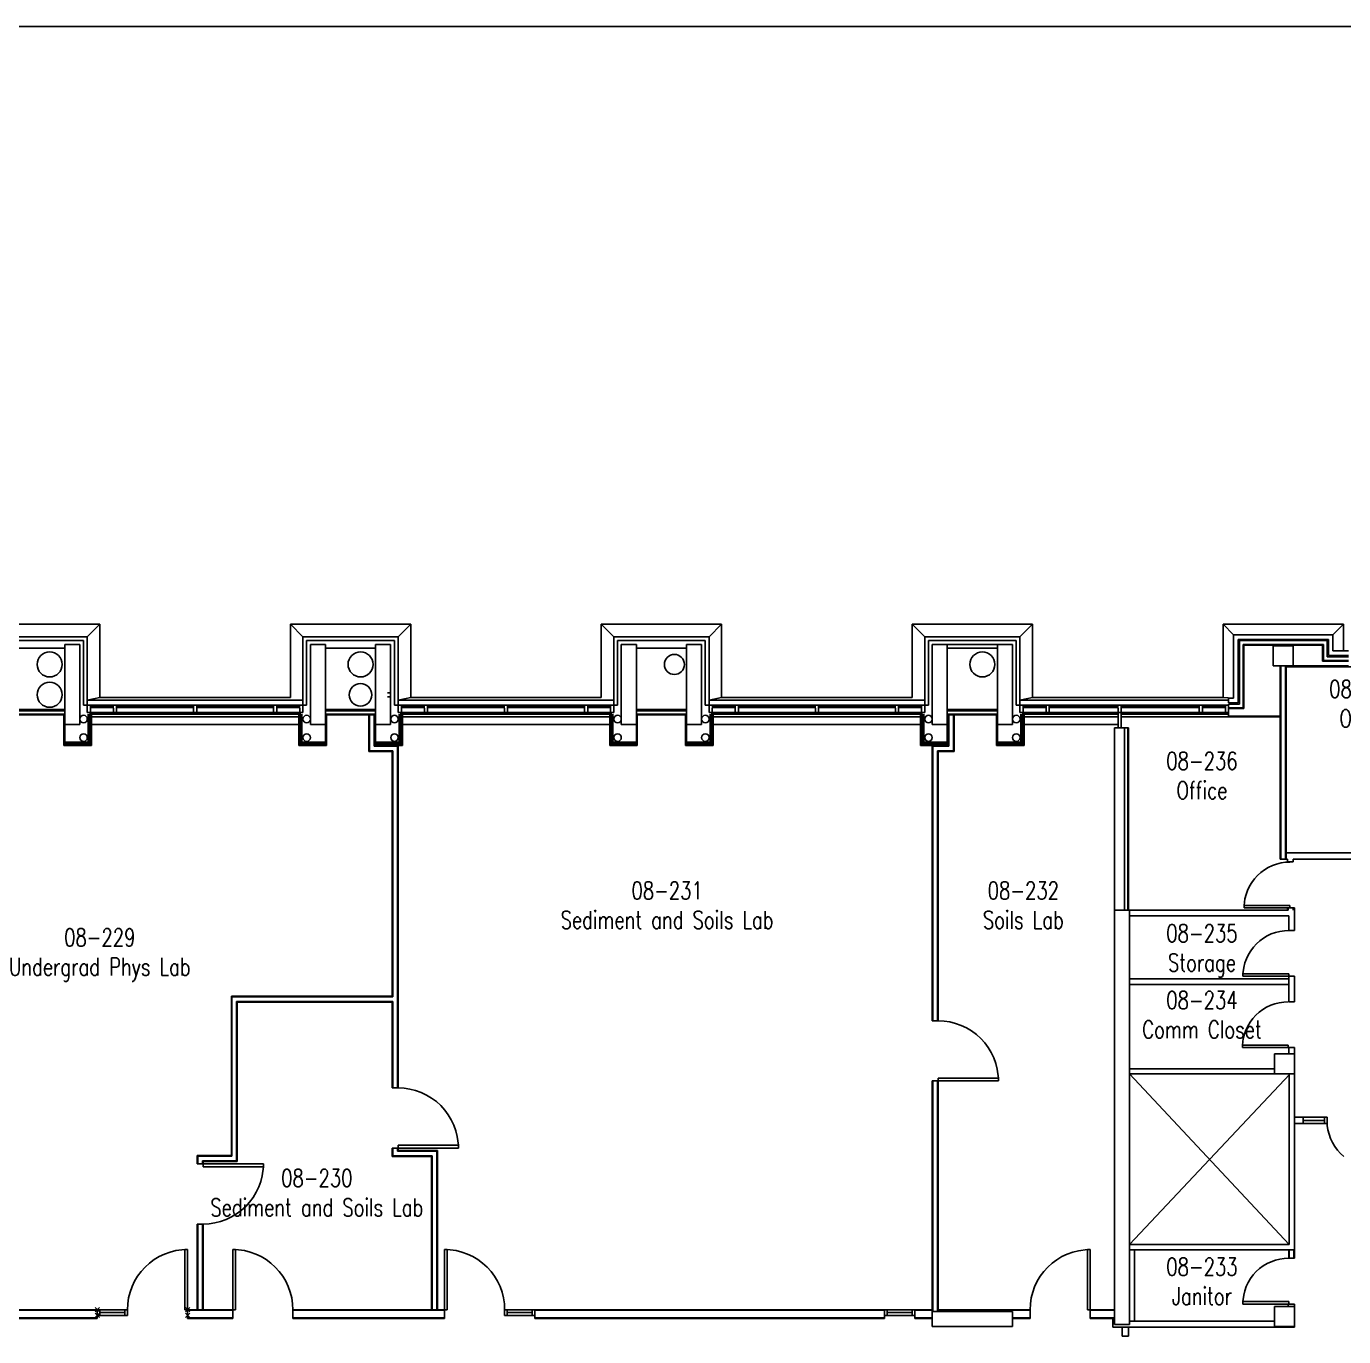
# Model space of a CAD drawing. Extents: x 11182 to 734459, y -1391328 to 152085.
# Drawn here: x 294183 to 320452, y -829712 to -803584 of the extents above; entities that cross this region are included whole.
import ezdxf
from ezdxf.enums import TextEntityAlignment as Align

# ---------------------------------------------------------------- set-up
doc = ezdxf.new("R2010")
doc.units = 0
doc.header["$LTSCALE"] = 500
doc.header["$MEASUREMENT"] = 0
doc.layers.get('0').update_dxf_attribs({"linetype": 'CONTINUOUS'})
doc.layers.add('0_Defpoints', color=106, linetype='CONTINUOUS', plot=False)
for name, color, linetype in [('0_room_data', 7, 'CONTINUOUS'), ('1_Wall_Exist', 251, 'CONTINUOUS'), ('3_Text', 7, 'CONTINUOUS')]:
    doc.layers.add(name, color=color, linetype=linetype)
doc.styles.add('1_200', font='simplex.shx', dxfattribs={"width": 0.75, "height": 460})

# ---------------------------------------------------------------- blocks, each defined once
blk = doc.blocks.new('AR0SYM2_0')
at = {"color": 0, "linetype": 'Continuous'}
for p, q in [((0.5, 0.5), (-0.5, -0.5)), ((-0.5, 0.5), (0.5, -0.5))]:
    blk.add_line(p, q, dxfattribs=at)
blk = doc.blocks.new('room_data')
at = {"layer": '3_Text', "style": '1_200', "width": 0.75}
for tag, p in [('ROOMNUM', (0, 0)), ('ROOMUSE', (0, -575))]:
    blk.add_attdef(tag, text='', height=345, dxfattribs=at).set_placement(p, align=Align.MIDDLE_CENTER)

msp = doc.modelspace()

# ---------------------------------------------------------------- linework, layer by layer
at = {"layer": '0_Defpoints'}
msp.add_lwpolyline([(245170, -803584), (245170, -869287), (346711, -869287), (346711, -803584)], close=True, dxfattribs=at)
at = {"layer": '1_Wall_Exist'}
for p, q in [((293248, -815508), (295648, -815508)), ((295648, -815508), (295398, -815758)), ((295648, -815508), (295648, -816970)), ((299448, -816970), (299448, -815508)), ((299448, -815508), (301848, -815508)), ((299448, -815508), (299698, -815758)), ((301848, -815508), (301598, -815758)), ((301848, -815508), (301848, -816970)), ((305648, -816970), (305648, -815508)), ((305648, -815508), (308048, -815508)), ((305648, -815508), (305898, -815758)), ((308048, -815508), (307798, -815758)), ((308048, -815508), (308048, -816970)), ((311848, -816970), (311848, -815508)), ((311848, -815508), (314248, -815508)), ((311848, -815508), (312098, -815758)), ((314248, -815508), (313998, -815758)), ((314248, -815508), (314248, -816970)), ((318048, -816970), (318048, -815508)), ((318048, -815508), (320448, -815508)), ((318048, -815508), (318258, -815718)), ((320448, -815508), (320238, -815718)), ((320448, -816034), (320448, -815508)), ((295398, -815758), (293498, -815758)), ((295323, -815833), (293573, -815833)), ((294948, -815908), (295248, -815908)), ((294948, -817905), (294948, -815908)), ((295248, -815908), (295248, -817508)), ((295323, -815833), (295323, -817117)), ((295398, -815758), (295398, -817269)), ((301598, -815758), (299698, -815758)), ((299698, -817269), (299698, -815758)), ((301523, -815833), (299773, -815833)), ((299773, -815833), (299773, -817117)), ((299848, -817508), (299848, -815908)), ((299848, -815908), (300148, -815908)), ((300148, -817905), (300148, -815908)), ((301148, -815908), (301448, -815908)), ((301148, -817905), (301148, -815908)), ((301448, -815908), (301448, -817508)), ((301523, -815833), (301523, -817117)), ((301598, -815758), (301598, -817269)), ((307798, -815758), (305898, -815758)), ((305898, -817269), (305898, -815758)), ((307723, -815833), (305973, -815833)), ((305973, -815833), (305973, -817117)), ((306048, -817508), (306048, -815908)), ((306048, -815908), (306348, -815908)), ((306348, -817905), (306348, -815908)), ((307348, -815908), (307648, -815908)), ((307348, -817905), (307348, -815908)), ((307648, -815908), (307648, -817508)), ((307723, -815833), (307723, -817117)), ((307798, -815758), (307798, -817269)), ((313998, -815758), (312098, -815758)), ((312098, -817269), (312098, -815758)), ((313923, -815833), (312173, -815833)), ((312173, -815833), (312173, -817117)), ((312248, -815908), (313848, -815908)), ((312248, -817508), (312248, -815908)), ((312548, -817905), (312548, -815908)), ((313548, -817905), (313548, -815908)), ((313848, -815908), (313848, -817508)), ((313923, -815833), (313923, -817117)), ((313998, -815758), (313998, -817269)), ((318258, -816982), (318258, -815718)), ((320238, -815718), (318258, -815718)), ((320148, -815808), (318348, -815808)), ((318348, -817072), (318348, -815808)), ((320123, -815833), (318373, -815833)), ((318373, -815833), (318373, -817097)), ((318448, -817172), (318448, -815908)), ((318448, -815908), (320048, -815908)), ((318464, -817188), (318464, -815924)), ((318464, -815924), (320032, -815924)), ((320032, -816246), (320032, -815924)), ((320048, -816230), (320048, -815908)), ((320123, -815833), (320123, -816155)), ((320148, -816130), (320148, -815808)), ((320238, -816040), (320238, -815718)), ((293948, -815983), (294948, -815983)), ((300148, -815983), (301148, -815983)), ((306348, -815983), (307348, -815983)), ((312548, -815983), (313548, -815983)), ((319448, -815936), (319048, -815936)), ((319048, -815936), (319048, -816336)), ((319448, -816336), (319448, -815936)), ((320123, -816155), (320548, -816155)), ((320148, -816130), (320548, -816130)), ((320238, -816040), (320548, -816040)), ((319048, -816336), (320198, -816336)), ((319189, -820194), (319189, -816336)), ((319202, -820194), (319202, -816336)), ((319294, -820194), (319294, -816336)), ((319307, -820194), (319307, -816336)), ((319307, -816338), (320548, -816338)), ((319307, -816354), (324148, -816354)), ((320032, -816246), (320548, -816246)), ((320048, -816230), (320548, -816230)), ((295648, -816970), (295398, -817020)), ((295648, -816970), (299448, -816970)), ((301388, -816877), (301438, -816877)), ((301388, -816952), (301438, -816952)), ((301848, -816970), (301598, -817020)), ((301848, -816970), (305648, -816970)), ((308048, -816970), (307798, -817020)), ((308048, -816970), (311848, -816970)), ((314248, -816970), (313998, -817020)), ((314248, -816970), (318048, -816970)), ((318048, -816970), (318258, -816982)), ((294948, -817208), (293948, -817208)), ((294948, -817233), (293948, -817233)), ((295323, -817117), (297514, -817117)), ((295398, -817020), (299698, -817020)), ((295462, -817143), (295917, -817143)), ((295462, -817168), (295917, -817168)), ((295462, -817181), (295462, -817269)), ((295462, -817181), (295464, -817181)), ((295464, -817181), (295464, -817117)), ((295467, -817143), (295464, -817130)), ((295464, -817181), (295467, -817168)), ((295915, -817143), (295917, -817130)), ((295917, -817181), (295915, -817168)), ((295917, -817181), (295917, -817117)), ((295920, -817181), (295917, -817181)), ((295920, -817181), (295920, -817269)), ((295983, -817117), (295983, -817269)), ((295983, -817143), (297514, -817143)), ((295983, -817168), (297514, -817168)), ((297512, -817143), (297514, -817130)), ((297514, -817181), (297512, -817168)), ((297580, -817117), (297514, -817117)), ((297514, -817181), (297514, -817117)), ((297517, -817181), (297514, -817181)), ((297517, -817181), (297517, -817269)), ((297580, -817117), (297580, -817269)), ((299773, -817117), (297583, -817117)), ((299111, -817143), (297583, -817143)), ((299111, -817168), (297583, -817168)), ((299109, -817143), (299111, -817130)), ((299111, -817181), (299109, -817168)), ((299111, -817181), (299111, -817117)), ((299114, -817181), (299111, -817181)), ((299114, -817181), (299114, -817269)), ((299177, -817117), (299177, -817269)), ((299633, -817143), (299177, -817143)), ((299633, -817168), (299177, -817168)), ((299630, -817143), (299633, -817130)), ((299633, -817181), (299630, -817168)), ((299633, -817181), (299633, -817117)), ((299635, -817181), (299633, -817181)), ((299635, -817181), (299635, -817269)), ((301148, -817208), (300148, -817208)), ((301148, -817233), (300148, -817233)), ((301523, -817117), (303714, -817117)), ((301598, -817020), (305898, -817020)), ((301662, -817143), (302117, -817143)), ((301662, -817168), (302117, -817168)), ((301662, -817181), (301662, -817269)), ((301662, -817181), (301664, -817181)), ((301664, -817181), (301664, -817117)), ((301667, -817143), (301664, -817130)), ((301664, -817181), (301667, -817168)), ((302115, -817143), (302117, -817130)), ((302117, -817181), (302115, -817168)), ((302117, -817181), (302117, -817117)), ((302120, -817181), (302117, -817181)), ((302120, -817181), (302120, -817269)), ((302183, -817117), (302183, -817269)), ((302183, -817143), (303714, -817143)), ((302183, -817168), (303714, -817168)), ((303712, -817143), (303714, -817130)), ((303714, -817181), (303712, -817168)), ((303780, -817117), (303714, -817117)), ((303714, -817181), (303714, -817117)), ((303717, -817181), (303714, -817181)), ((303717, -817181), (303717, -817269)), ((303780, -817117), (303780, -817269)), ((305973, -817117), (303783, -817117)), ((305311, -817143), (303783, -817143)), ((305311, -817168), (303783, -817168)), ((305309, -817143), (305311, -817130)), ((305311, -817181), (305309, -817168)), ((305311, -817181), (305311, -817117)), ((305314, -817181), (305311, -817181)), ((305314, -817181), (305314, -817269)), ((305377, -817117), (305377, -817269)), ((305833, -817143), (305377, -817143)), ((305833, -817168), (305377, -817168)), ((305830, -817143), (305833, -817130)), ((305833, -817181), (305830, -817168)), ((305833, -817181), (305833, -817117)), ((305835, -817181), (305833, -817181)), ((305835, -817181), (305835, -817269)), ((307348, -817208), (306348, -817208)), ((307348, -817233), (306348, -817233)), ((307723, -817117), (309914, -817117)), ((307798, -817020), (312098, -817020)), ((307862, -817143), (308317, -817143)), ((307862, -817168), (308317, -817168)), ((307862, -817181), (307862, -817269)), ((307862, -817181), (307864, -817181)), ((307864, -817181), (307864, -817117)), ((307867, -817143), (307864, -817130)), ((307864, -817181), (307867, -817168)), ((308315, -817143), (308317, -817130)), ((308317, -817181), (308315, -817168)), ((308317, -817181), (308317, -817117)), ((308320, -817181), (308317, -817181)), ((308320, -817181), (308320, -817269)), ((308383, -817117), (308383, -817269)), ((308383, -817143), (309914, -817143)), ((308383, -817168), (309914, -817168)), ((309912, -817143), (309914, -817130)), ((309914, -817181), (309912, -817168)), ((309980, -817117), (309914, -817117)), ((309914, -817181), (309914, -817117)), ((309917, -817181), (309914, -817181)), ((309917, -817181), (309917, -817269)), ((309980, -817117), (309980, -817269)), ((312173, -817117), (309983, -817117)), ((311511, -817143), (309983, -817143)), ((311511, -817168), (309983, -817168)), ((311509, -817143), (311511, -817130)), ((311511, -817181), (311509, -817168)), ((311511, -817181), (311511, -817117)), ((311514, -817181), (311511, -817181)), ((311514, -817181), (311514, -817269)), ((311577, -817117), (311577, -817269)), ((312033, -817143), (311577, -817143)), ((312033, -817168), (311577, -817168)), ((312030, -817143), (312033, -817130)), ((312033, -817181), (312030, -817168)), ((312033, -817181), (312033, -817117)), ((312035, -817181), (312033, -817181)), ((312035, -817181), (312035, -817269)), ((313548, -817208), (312548, -817208)), ((313548, -817233), (312548, -817233)), ((313923, -817117), (318158, -817117)), ((313998, -817020), (318158, -817020)), ((314062, -817143), (314517, -817143)), ((314062, -817168), (314517, -817168)), ((314062, -817181), (314062, -817269)), ((314062, -817181), (314064, -817181)), ((314064, -817181), (314064, -817117)), ((314067, -817143), (314064, -817130)), ((314064, -817181), (314067, -817168)), ((314515, -817143), (314517, -817130)), ((314517, -817181), (314515, -817168)), ((314517, -817181), (314517, -817117)), ((314520, -817181), (314517, -817181)), ((314520, -817181), (314520, -817269)), ((314583, -817117), (314583, -817269)), ((314583, -817143), (315951, -817143)), ((314583, -817168), (315951, -817168)), ((315949, -817143), (315951, -817130)), ((315951, -817181), (315949, -817168)), ((315951, -817181), (315951, -817117)), ((315954, -817181), (315951, -817181)), ((315954, -817181), (315954, -817269)), ((316017, -817117), (316017, -817269)), ((317571, -817143), (316017, -817143)), ((317571, -817168), (316017, -817168)), ((317569, -817143), (317571, -817130)), ((317571, -817181), (317569, -817168)), ((317571, -817181), (317571, -817117)), ((317574, -817181), (317571, -817181)), ((317574, -817181), (317574, -817269)), ((317637, -817117), (317637, -817269)), ((318093, -817143), (317637, -817143)), ((318093, -817168), (317637, -817168)), ((318090, -817143), (318093, -817130)), ((318093, -817181), (318090, -817168)), ((318093, -817181), (318093, -817117)), ((318095, -817181), (318093, -817181)), ((318095, -817181), (318095, -817269)), ((318158, -816982), (318158, -817072)), ((318258, -816982), (318158, -816982)), ((318348, -817072), (318158, -817072)), ((318373, -817097), (318158, -817097)), ((318158, -817356), (318158, -817097)), ((318448, -817172), (318158, -817172)), ((318464, -817188), (318158, -817188)), ((294948, -817297), (293948, -817297)), ((294948, -817313), (293948, -817313)), ((294929, -817924), (294929, -817313)), ((297517, -817269), (295398, -817269)), ((295418, -817297), (295418, -817883)), ((295440, -817297), (295440, -817883)), ((295440, -817297), (295462, -817297)), ((295440, -817306), (295440, -817297)), ((295447, -817306), (295440, -817306)), ((295440, -817328), (295440, -817338)), ((295447, -817328), (295440, -817328)), ((295440, -817338), (295462, -817338)), ((295442, -817303), (295442, -817299)), ((295442, -817299), (295459, -817299)), ((295447, -817303), (295442, -817303)), ((295447, -817331), (295442, -817331)), ((295442, -817331), (295442, -817335)), ((295442, -817335), (295459, -817335)), ((295447, -817303), (295447, -817306)), ((295447, -817328), (295447, -817331)), ((295459, -817299), (295459, -817335)), ((299635, -817297), (295462, -817297)), ((295462, -817297), (295462, -817905)), ((295462, -817297), (295462, -817338)), ((295462, -817354), (299635, -817354)), ((295481, -817297), (295481, -817924)), ((299698, -817269), (297517, -817269)), ((299616, -817297), (299616, -817924)), ((299635, -817297), (299635, -817905)), ((299635, -817297), (299635, -817338)), ((299657, -817297), (299635, -817297)), ((299657, -817338), (299635, -817338)), ((299655, -817299), (299638, -817299)), ((299638, -817299), (299638, -817335)), ((299655, -817335), (299638, -817335)), ((299650, -817303), (299655, -817303)), ((299650, -817303), (299650, -817306)), ((299650, -817306), (299657, -817306)), ((299650, -817328), (299657, -817328)), ((299650, -817328), (299650, -817331)), ((299650, -817331), (299655, -817331)), ((299655, -817303), (299655, -817299)), ((299655, -817331), (299655, -817335)), ((299657, -817297), (299657, -817883)), ((299657, -817306), (299657, -817297)), ((299657, -817328), (299657, -817338)), ((299679, -817297), (299679, -817883)), ((301148, -817297), (300148, -817297)), ((301148, -817313), (300148, -817313)), ((300167, -817924), (300167, -817313)), ((301011, -818042), (301011, -817313)), ((301024, -818029), (301024, -817313)), ((301116, -817937), (301116, -817313)), ((301129, -817924), (301129, -817313)), ((303717, -817269), (301598, -817269)), ((301618, -817297), (301618, -817883)), ((301640, -817297), (301640, -817883)), ((301640, -817306), (301640, -817297)), ((301640, -817297), (301662, -817297)), ((301647, -817306), (301640, -817306)), ((301640, -817328), (301640, -817338)), ((301647, -817328), (301640, -817328)), ((301640, -817338), (301662, -817338)), ((301642, -817303), (301642, -817299)), ((301642, -817299), (301659, -817299)), ((301647, -817303), (301642, -817303)), ((301642, -817331), (301642, -817335)), ((301647, -817331), (301642, -817331)), ((301642, -817335), (301659, -817335)), ((301647, -817303), (301647, -817306)), ((301647, -817328), (301647, -817331)), ((301659, -817299), (301659, -817335)), ((305835, -817297), (301662, -817297)), ((301662, -817297), (301662, -817905)), ((301662, -817297), (301662, -817338)), ((301662, -817354), (305835, -817354)), ((301681, -817297), (301681, -817924)), ((305898, -817269), (303717, -817269)), ((305816, -817297), (305816, -817924)), ((305835, -817297), (305835, -817905)), ((305835, -817297), (305835, -817338)), ((305857, -817297), (305835, -817297)), ((305857, -817338), (305835, -817338)), ((305838, -817299), (305838, -817335)), ((305855, -817299), (305838, -817299)), ((305855, -817335), (305838, -817335)), ((305850, -817303), (305855, -817303)), ((305850, -817303), (305850, -817306)), ((305850, -817306), (305857, -817306)), ((305850, -817328), (305850, -817331)), ((305850, -817328), (305857, -817328)), ((305850, -817331), (305855, -817331)), ((305855, -817303), (305855, -817299)), ((305855, -817331), (305855, -817335)), ((305857, -817297), (305857, -817883)), ((305857, -817306), (305857, -817297)), ((305857, -817328), (305857, -817338)), ((305879, -817297), (305879, -817883)), ((307348, -817297), (306348, -817297)), ((307348, -817313), (306348, -817313)), ((306367, -817924), (306367, -817313)), ((307329, -817924), (307329, -817313)), ((309917, -817269), (307798, -817269)), ((307818, -817297), (307818, -817883)), ((307840, -817297), (307840, -817883)), ((307840, -817297), (307862, -817297)), ((307840, -817306), (307840, -817297)), ((307847, -817306), (307840, -817306)), ((307847, -817328), (307840, -817328)), ((307840, -817328), (307840, -817338)), ((307840, -817338), (307862, -817338)), ((307842, -817299), (307859, -817299)), ((307842, -817303), (307842, -817299)), ((307847, -817303), (307842, -817303)), ((307847, -817331), (307842, -817331)), ((307842, -817331), (307842, -817335)), ((307842, -817335), (307859, -817335)), ((307847, -817303), (307847, -817306)), ((307847, -817328), (307847, -817331)), ((307859, -817299), (307859, -817335)), ((307862, -817297), (307862, -817905)), ((312035, -817297), (307862, -817297)), ((307862, -817297), (307862, -817338)), ((307862, -817354), (312035, -817354)), ((307881, -817297), (307881, -817924)), ((312098, -817269), (309917, -817269)), ((312016, -817297), (312016, -817924)), ((312035, -817297), (312035, -817905)), ((312057, -817297), (312035, -817297)), ((312035, -817297), (312035, -817338)), ((312057, -817338), (312035, -817338)), ((312038, -817299), (312038, -817335)), ((312055, -817299), (312038, -817299)), ((312055, -817335), (312038, -817335)), ((312050, -817303), (312055, -817303)), ((312050, -817303), (312050, -817306)), ((312050, -817306), (312057, -817306)), ((312050, -817328), (312050, -817331)), ((312050, -817328), (312057, -817328)), ((312050, -817331), (312055, -817331)), ((312055, -817303), (312055, -817299)), ((312055, -817331), (312055, -817335)), ((312057, -817297), (312057, -817883)), ((312057, -817306), (312057, -817297)), ((312057, -817328), (312057, -817338)), ((312079, -817297), (312079, -817883)), ((313548, -817297), (312548, -817297)), ((313548, -817313), (312548, -817313)), ((312567, -817924), (312567, -817313)), ((312580, -817937), (312580, -817313)), ((312672, -818029), (312672, -817313)), ((312685, -818042), (312685, -817313)), ((313529, -817924), (313529, -817313)), ((318158, -817269), (313998, -817269)), ((314018, -817297), (314018, -817883)), ((314040, -817297), (315954, -817297)), ((314040, -817297), (314040, -817883)), ((314040, -817297), (314062, -817297)), ((314040, -817306), (314040, -817297)), ((314047, -817306), (314040, -817306)), ((314047, -817306), (314040, -817306)), ((314047, -817328), (314040, -817328)), ((314040, -817328), (314040, -817338)), ((314047, -817328), (314040, -817328)), ((314040, -817338), (314062, -817338)), ((314040, -817338), (314062, -817338)), ((314042, -817299), (314059, -817299)), ((314042, -817303), (314042, -817299)), ((314042, -817303), (314042, -817299)), ((314042, -817299), (314059, -817299)), ((314047, -817303), (314042, -817303)), ((314047, -817303), (314042, -817303)), ((314042, -817331), (314042, -817335)), ((314047, -817331), (314042, -817331)), ((314042, -817331), (314042, -817335)), ((314047, -817331), (314042, -817331)), ((314042, -817335), (314059, -817335)), ((314042, -817335), (314059, -817335)), ((314047, -817303), (314047, -817306)), ((314047, -817303), (314047, -817306)), ((314047, -817328), (314047, -817331)), ((314047, -817328), (314047, -817331)), ((314059, -817299), (314059, -817335)), ((314059, -817299), (314059, -817335)), ((314062, -817297), (314062, -817905)), ((314062, -817297), (314062, -817338)), ((314062, -817354), (315954, -817354)), ((314081, -817297), (314081, -817924)), ((315954, -817569), (315954, -817269)), ((316017, -817569), (316017, -817269)), ((318158, -817297), (316017, -817297)), ((316017, -817354), (318158, -817354)), ((319189, -817340), (318158, -817340)), ((319189, -817356), (318158, -817356)), ((295248, -817508), (294948, -817508)), ((295481, -817508), (299616, -817508)), ((300148, -817508), (299848, -817508)), ((301448, -817508), (301148, -817508)), ((301681, -817508), (305816, -817508)), ((306348, -817508), (306048, -817508)), ((307648, -817508), (307348, -817508)), ((307881, -817508), (312016, -817508)), ((312548, -817508), (312248, -817508)), ((313848, -817508), (313548, -817508)), ((314081, -817508), (315954, -817508)), ((315884, -829473), (315884, -817569)), ((315884, -817569), (316161, -817569)), ((316084, -817569), (316084, -821210)), ((316148, -817569), (316148, -821210)), ((316161, -817569), (316161, -821210)), ((294929, -817924), (295481, -817924)), ((294948, -817861), (295440, -817861)), ((294948, -817883), (294948, -817905)), ((294958, -817883), (294948, -817883)), ((294948, -817905), (295462, -817905)), ((294990, -817905), (294948, -817905)), ((294951, -817886), (294951, -817903)), ((294955, -817886), (294951, -817886)), ((294987, -817903), (294951, -817903)), ((294955, -817890), (294955, -817886)), ((294958, -817890), (294955, -817890)), ((294958, -817883), (295440, -817883)), ((294958, -817890), (294958, -817883)), ((294980, -817883), (294990, -817883)), ((294980, -817890), (294980, -817883)), ((294983, -817890), (294980, -817890)), ((294983, -817890), (294983, -817886)), ((294983, -817886), (294987, -817886)), ((294987, -817886), (294987, -817903)), ((294990, -817883), (294990, -817905)), ((295430, -817883), (295420, -817883)), ((295420, -817883), (295420, -817905)), ((295462, -817905), (295420, -817905)), ((295423, -817886), (295423, -817903)), ((295427, -817886), (295423, -817886)), ((295459, -817903), (295423, -817903)), ((295427, -817890), (295427, -817886)), ((295430, -817890), (295427, -817890)), ((295430, -817890), (295430, -817883)), ((295440, -817851), (295440, -817842)), ((295440, -817842), (295462, -817842)), ((295447, -817851), (295440, -817851)), ((295440, -817873), (295440, -817883)), ((295447, -817873), (295440, -817873)), ((295440, -817883), (295462, -817883)), ((295442, -817844), (295459, -817844)), ((295442, -817849), (295442, -817844)), ((295447, -817849), (295442, -817849)), ((295447, -817876), (295442, -817876)), ((295442, -817876), (295442, -817880)), ((295442, -817880), (295459, -817880)), ((295447, -817849), (295447, -817851)), ((295447, -817873), (295447, -817876)), ((295452, -817890), (295452, -817883)), ((295455, -817890), (295452, -817890)), ((295455, -817890), (295455, -817886)), ((295455, -817886), (295459, -817886)), ((295459, -817844), (295459, -817880)), ((295459, -817886), (295459, -817903)), ((295462, -817842), (295462, -817905)), ((300167, -817924), (299616, -817924)), ((299657, -817842), (299635, -817842)), ((299635, -817842), (299635, -817905)), ((299635, -817861), (300148, -817861)), ((299657, -817883), (299635, -817883)), ((300148, -817905), (299635, -817905)), ((299676, -817905), (299635, -817905)), ((299655, -817844), (299638, -817844)), ((299638, -817844), (299638, -817880)), ((299655, -817880), (299638, -817880)), ((299642, -817886), (299638, -817886)), ((299638, -817886), (299638, -817903)), ((299674, -817903), (299638, -817903)), ((299642, -817890), (299642, -817886)), ((299645, -817890), (299642, -817890)), ((299645, -817883), (300139, -817883)), ((299645, -817890), (299645, -817883)), ((299650, -817849), (299655, -817849)), ((299650, -817849), (299650, -817851)), ((299650, -817851), (299657, -817851)), ((299650, -817873), (299657, -817873)), ((299650, -817873), (299650, -817876)), ((299650, -817876), (299655, -817876)), ((299655, -817849), (299655, -817844)), ((299655, -817876), (299655, -817880)), ((299657, -817851), (299657, -817842)), ((299657, -817873), (299657, -817883)), ((299667, -817883), (299676, -817883)), ((299667, -817890), (299667, -817883)), ((299670, -817890), (299667, -817890)), ((299670, -817890), (299670, -817886)), ((299670, -817886), (299674, -817886)), ((299674, -817886), (299674, -817903)), ((299676, -817883), (299676, -817905)), ((300107, -817883), (300107, -817905)), ((300117, -817883), (300107, -817883)), ((300148, -817905), (300107, -817905)), ((300110, -817886), (300110, -817903)), ((300114, -817886), (300110, -817886)), ((300146, -817903), (300110, -817903)), ((300114, -817890), (300114, -817886)), ((300117, -817890), (300114, -817890)), ((300117, -817890), (300117, -817883)), ((300139, -817883), (300148, -817883)), ((300139, -817890), (300139, -817883)), ((300142, -817890), (300139, -817890)), ((300142, -817890), (300142, -817886)), ((300142, -817886), (300146, -817886)), ((300146, -817886), (300146, -817903)), ((300148, -817883), (300148, -817905)), ((301116, -817937), (301585, -817937)), ((301129, -817924), (301681, -817924)), ((301148, -817861), (301640, -817861)), ((301148, -817883), (301148, -817905)), ((301158, -817883), (301148, -817883)), ((301148, -817905), (301662, -817905)), ((301190, -817905), (301148, -817905)), ((301151, -817886), (301151, -817903)), ((301155, -817886), (301151, -817886)), ((301187, -817903), (301151, -817903)), ((301155, -817890), (301155, -817886)), ((301158, -817890), (301155, -817890)), ((301158, -817883), (301640, -817883)), ((301158, -817890), (301158, -817883)), ((301180, -817883), (301190, -817883)), ((301180, -817890), (301180, -817883)), ((301183, -817890), (301180, -817890)), ((301183, -817890), (301183, -817886)), ((301183, -817886), (301187, -817886)), ((301187, -817886), (301187, -817903)), ((301190, -817883), (301190, -817905)), ((301585, -824753), (301585, -817937)), ((301598, -824753), (301598, -817924)), ((301620, -817883), (301620, -817905)), ((301630, -817883), (301620, -817883)), ((301662, -817905), (301620, -817905)), ((301623, -817886), (301623, -817903)), ((301627, -817886), (301623, -817886)), ((301659, -817903), (301623, -817903)), ((301627, -817890), (301627, -817886)), ((301630, -817890), (301627, -817890)), ((301630, -817890), (301630, -817883)), ((301640, -817851), (301640, -817842)), ((301640, -817842), (301662, -817842)), ((301647, -817851), (301640, -817851)), ((301640, -817873), (301640, -817883)), ((301647, -817873), (301640, -817873)), ((301640, -817883), (301662, -817883)), ((301642, -817844), (301659, -817844)), ((301642, -817849), (301642, -817844)), ((301647, -817849), (301642, -817849)), ((301647, -817876), (301642, -817876)), ((301642, -817876), (301642, -817880)), ((301642, -817880), (301659, -817880)), ((301647, -817849), (301647, -817851)), ((301647, -817873), (301647, -817876)), ((301652, -817890), (301652, -817883)), ((301655, -817890), (301652, -817890)), ((301655, -817890), (301655, -817886)), ((301655, -817886), (301659, -817886)), ((301659, -817844), (301659, -817880)), ((301659, -817886), (301659, -817903)), ((301662, -817842), (301662, -817905)), ((306367, -817924), (305816, -817924)), ((305857, -817842), (305835, -817842)), ((305835, -817842), (305835, -817905)), ((305835, -817861), (306348, -817861)), ((305857, -817883), (305835, -817883)), ((306348, -817905), (305835, -817905)), ((305876, -817905), (305835, -817905)), ((305838, -817844), (305838, -817880)), ((305855, -817844), (305838, -817844)), ((305855, -817880), (305838, -817880)), ((305838, -817886), (305838, -817903)), ((305842, -817886), (305838, -817886)), ((305874, -817903), (305838, -817903)), ((305842, -817890), (305842, -817886)), ((305845, -817890), (305842, -817890)), ((305845, -817883), (306339, -817883)), ((305845, -817890), (305845, -817883)), ((305850, -817849), (305855, -817849)), ((305850, -817849), (305850, -817851)), ((305850, -817851), (305857, -817851)), ((305850, -817873), (305857, -817873)), ((305850, -817873), (305850, -817876)), ((305850, -817876), (305855, -817876)), ((305855, -817849), (305855, -817844)), ((305855, -817876), (305855, -817880)), ((305857, -817851), (305857, -817842)), ((305857, -817873), (305857, -817883)), ((305867, -817890), (305867, -817883)), ((305867, -817883), (305876, -817883)), ((305870, -817890), (305867, -817890)), ((305870, -817890), (305870, -817886)), ((305870, -817886), (305874, -817886)), ((305874, -817886), (305874, -817903)), ((305876, -817883), (305876, -817905)), ((306307, -817883), (306307, -817905)), ((306317, -817883), (306307, -817883)), ((306348, -817905), (306307, -817905)), ((306310, -817886), (306310, -817903)), ((306314, -817886), (306310, -817886)), ((306346, -817903), (306310, -817903)), ((306314, -817890), (306314, -817886)), ((306317, -817890), (306314, -817890)), ((306317, -817890), (306317, -817883)), ((306339, -817883), (306348, -817883)), ((306339, -817890), (306339, -817883)), ((306342, -817890), (306339, -817890)), ((306342, -817890), (306342, -817886)), ((306342, -817886), (306346, -817886)), ((306346, -817886), (306346, -817903)), ((306348, -817883), (306348, -817905)), ((307329, -817924), (307881, -817924)), ((307348, -817861), (307840, -817861)), ((307348, -817883), (307348, -817905)), ((307358, -817883), (307348, -817883)), ((307348, -817905), (307862, -817905)), ((307390, -817905), (307348, -817905)), ((307351, -817886), (307351, -817903)), ((307355, -817886), (307351, -817886)), ((307387, -817903), (307351, -817903)), ((307355, -817890), (307355, -817886)), ((307358, -817890), (307355, -817890)), ((307358, -817883), (307840, -817883)), ((307358, -817890), (307358, -817883)), ((307380, -817890), (307380, -817883)), ((307380, -817883), (307390, -817883)), ((307383, -817890), (307380, -817890)), ((307383, -817890), (307383, -817886)), ((307383, -817886), (307387, -817886)), ((307387, -817886), (307387, -817903)), ((307390, -817883), (307390, -817905)), ((307820, -817883), (307820, -817905)), ((307830, -817883), (307820, -817883)), ((307862, -817905), (307820, -817905)), ((307827, -817886), (307823, -817886)), ((307823, -817886), (307823, -817903)), ((307859, -817903), (307823, -817903)), ((307827, -817890), (307827, -817886)), ((307830, -817890), (307827, -817890)), ((307830, -817890), (307830, -817883)), ((307840, -817842), (307862, -817842)), ((307840, -817851), (307840, -817842)), ((307847, -817851), (307840, -817851)), ((307840, -817873), (307840, -817883)), ((307847, -817873), (307840, -817873)), ((307840, -817883), (307862, -817883)), ((307842, -817844), (307859, -817844)), ((307842, -817849), (307842, -817844)), ((307847, -817849), (307842, -817849)), ((307847, -817876), (307842, -817876)), ((307842, -817876), (307842, -817880)), ((307842, -817880), (307859, -817880)), ((307847, -817849), (307847, -817851)), ((307847, -817873), (307847, -817876)), ((307852, -817890), (307852, -817883)), ((307855, -817890), (307852, -817890)), ((307855, -817890), (307855, -817886)), ((307855, -817886), (307859, -817886)), ((307859, -817844), (307859, -817880)), ((307859, -817886), (307859, -817903)), ((307862, -817842), (307862, -817905)), ((312567, -817924), (312016, -817924)), ((312035, -817842), (312035, -817905)), ((312057, -817842), (312035, -817842)), ((312035, -817861), (312548, -817861)), ((312057, -817883), (312035, -817883)), ((312548, -817905), (312035, -817905)), ((312076, -817905), (312035, -817905)), ((312038, -817844), (312038, -817880)), ((312055, -817844), (312038, -817844)), ((312055, -817880), (312038, -817880)), ((312038, -817886), (312038, -817903)), ((312042, -817886), (312038, -817886)), ((312074, -817903), (312038, -817903)), ((312042, -817890), (312042, -817886)), ((312045, -817890), (312042, -817890)), ((312045, -817883), (312548, -817883)), ((312045, -817890), (312045, -817883)), ((312050, -817849), (312055, -817849)), ((312050, -817849), (312050, -817851)), ((312050, -817851), (312057, -817851)), ((312050, -817873), (312057, -817873)), ((312050, -817873), (312050, -817876)), ((312050, -817876), (312055, -817876)), ((312055, -817849), (312055, -817844)), ((312055, -817876), (312055, -817880)), ((312057, -817851), (312057, -817842)), ((312057, -817873), (312057, -817883)), ((312067, -817883), (312076, -817883)), ((312067, -817890), (312067, -817883)), ((312070, -817890), (312067, -817890)), ((312070, -817890), (312070, -817886)), ((312070, -817886), (312074, -817886)), ((312074, -817886), (312074, -817903)), ((312076, -817883), (312076, -817905)), ((312248, -817924), (312248, -823413)), ((312261, -817937), (312261, -823413)), ((312580, -817937), (312261, -817937)), ((312507, -817883), (312507, -817905)), ((312507, -817883), (312507, -817905)), ((312517, -817883), (312507, -817883)), ((312548, -817905), (312507, -817905)), ((312510, -817886), (312510, -817903)), ((312514, -817886), (312510, -817886)), ((312510, -817886), (312510, -817903)), ((312514, -817886), (312510, -817886)), ((312546, -817903), (312510, -817903)), ((312546, -817903), (312510, -817903)), ((312514, -817890), (312514, -817886)), ((312514, -817890), (312514, -817886)), ((312517, -817890), (312514, -817890)), ((312517, -817890), (312514, -817890)), ((312517, -817890), (312517, -817883)), ((312517, -817890), (312517, -817883)), ((312539, -817890), (312539, -817883)), ((312539, -817883), (312548, -817883)), ((312539, -817890), (312539, -817883)), ((312542, -817890), (312539, -817890)), ((312542, -817890), (312539, -817890)), ((312542, -817890), (312542, -817886)), ((312542, -817886), (312546, -817886)), ((312542, -817890), (312542, -817886)), ((312542, -817886), (312546, -817886)), ((312546, -817886), (312546, -817903)), ((312546, -817886), (312546, -817903)), ((312548, -817883), (312548, -817905)), ((313529, -817924), (314081, -817924)), ((313548, -817861), (314040, -817861)), ((314062, -817883), (313548, -817883)), ((313548, -817883), (313548, -817905)), ((313558, -817883), (313548, -817883)), ((313548, -817905), (314062, -817905)), ((313590, -817905), (313548, -817905)), ((313551, -817886), (313551, -817903)), ((313555, -817886), (313551, -817886)), ((313551, -817886), (313551, -817903)), ((313555, -817886), (313551, -817886)), ((313587, -817903), (313551, -817903)), ((313587, -817903), (313551, -817903)), ((313555, -817890), (313555, -817886)), ((313555, -817890), (313555, -817886)), ((313558, -817890), (313555, -817890)), ((313558, -817890), (313555, -817890)), ((313558, -817890), (313558, -817883)), ((313558, -817890), (313558, -817883)), ((313580, -817890), (313580, -817883)), ((313580, -817883), (313590, -817883)), ((313580, -817890), (313580, -817883)), ((313583, -817890), (313580, -817890)), ((313583, -817890), (313580, -817890)), ((313583, -817890), (313583, -817886)), ((313583, -817886), (313587, -817886)), ((313583, -817886), (313587, -817886)), ((313583, -817890), (313583, -817886)), ((313587, -817886), (313587, -817903)), ((313587, -817886), (313587, -817903)), ((313590, -817883), (313590, -817905)), ((313590, -817883), (313590, -817905)), ((314020, -817883), (314020, -817905)), ((314020, -817883), (314020, -817905)), ((314030, -817883), (314020, -817883)), ((314062, -817905), (314020, -817905)), ((314023, -817886), (314023, -817903)), ((314027, -817886), (314023, -817886)), ((314023, -817886), (314023, -817903)), ((314027, -817886), (314023, -817886)), ((314059, -817903), (314023, -817903)), ((314059, -817903), (314023, -817903)), ((314027, -817890), (314027, -817886)), ((314027, -817890), (314027, -817886)), ((314030, -817890), (314027, -817890)), ((314030, -817890), (314027, -817890)), ((314030, -817890), (314030, -817883)), ((314030, -817890), (314030, -817883)), ((314040, -817842), (314062, -817842)), ((314040, -817842), (314062, -817842)), ((314040, -817851), (314040, -817842)), ((314047, -817851), (314040, -817851)), ((314047, -817851), (314040, -817851)), ((314047, -817873), (314040, -817873)), ((314047, -817873), (314040, -817873)), ((314040, -817873), (314040, -817883)), ((314040, -817883), (314062, -817883)), ((314042, -817849), (314042, -817844)), ((314042, -817844), (314059, -817844)), ((314042, -817849), (314042, -817844)), ((314042, -817844), (314059, -817844)), ((314047, -817849), (314042, -817849)), ((314047, -817849), (314042, -817849)), ((314047, -817876), (314042, -817876)), ((314042, -817876), (314042, -817880)), ((314042, -817876), (314042, -817880)), ((314047, -817876), (314042, -817876)), ((314042, -817880), (314059, -817880)), ((314042, -817880), (314059, -817880)), ((314047, -817849), (314047, -817851)), ((314047, -817849), (314047, -817851)), ((314047, -817873), (314047, -817876)), ((314047, -817873), (314047, -817876)), ((314052, -817890), (314052, -817883)), ((314052, -817890), (314052, -817883)), ((314055, -817890), (314052, -817890)), ((314055, -817890), (314052, -817890)), ((314055, -817890), (314055, -817886)), ((314055, -817886), (314059, -817886)), ((314055, -817890), (314055, -817886)), ((314055, -817886), (314059, -817886)), ((314059, -817844), (314059, -817880)), ((314059, -817844), (314059, -817880)), ((314059, -817886), (314059, -817903)), ((314059, -817886), (314059, -817903)), ((314062, -817842), (314062, -817905)), ((301011, -818042), (301480, -818042)), ((301024, -818029), (301493, -818029)), ((301480, -822923), (301480, -818042)), ((301493, -822936), (301493, -818029)), ((312353, -818029), (312353, -823413)), ((312672, -818029), (312353, -818029)), ((312685, -818042), (312366, -818042)), ((312366, -818042), (312366, -823413)), ((321322, -820067), (319307, -820067)), ((318873, -820403), (318950, -820357)), ((318950, -820357), (319032, -820319)), ((319032, -820319), (319116, -820289)), ((319116, -820289), (319203, -820267)), ((319334, -820194), (319189, -820194)), ((319203, -820267), (319292, -820254)), ((319292, -820254), (319381, -820249)), ((319334, -820194), (319334, -820245)), ((319334, -820245), (319448, -820245)), ((321322, -820194), (319448, -820194)), ((319448, -820245), (319448, -820194)), ((318621, -820655), (318674, -820584)), ((318674, -820584), (318735, -820517)), ((318735, -820517), (318801, -820457)), ((318801, -820457), (318873, -820403)), ((318485, -820985), (318507, -820898)), ((318507, -820898), (318537, -820813)), ((318537, -820813), (318575, -820732)), ((318575, -820732), (318621, -820655)), ((318467, -821112), (318485, -820985)), ((318467, -821163), (318467, -821112)), ((318467, -821112), (319381, -821112)), ((319381, -821163), (318467, -821163)), ((319334, -821159), (319334, -821210)), ((319474, -821159), (319334, -821159)), ((319347, -821159), (319347, -821210)), ((319381, -821112), (319381, -821163)), ((319448, -821210), (319448, -821159)), ((319474, -821612), (319474, -821159)), ((315884, -821210), (319347, -821210)), ((319360, -821324), (316183, -821324)), ((316184, -829473), (316184, -821210)), ((319360, -821612), (319360, -821324)), ((318929, -821720), (319010, -821682)), ((319010, -821682), (319094, -821652)), ((319094, -821652), (319181, -821630)), ((319181, -821630), (319270, -821617)), ((319270, -821617), (319360, -821612)), ((319360, -821612), (319474, -821612)), ((318600, -822019), (318653, -821947)), ((318653, -821947), (318713, -821880)), ((318713, -821880), (318780, -821820)), ((318780, -821820), (318852, -821767)), ((318852, -821767), (318929, -821720)), ((318485, -822261), (318515, -822176)), ((318515, -822176), (318553, -822095)), ((318553, -822095), (318600, -822019)), ((318445, -822476), (318463, -822348)), ((318445, -822526), (318445, -822476)), ((318445, -822476), (319360, -822476)), ((318463, -822348), (318485, -822261)), ((319360, -823035), (319360, -822476)), ((316184, -822577), (319360, -822577)), ((316184, -822691), (319360, -822691)), ((319474, -822526), (318445, -822526)), ((319474, -823035), (319474, -822526)), ((298271, -826100), (298271, -822923)), ((301480, -822923), (298271, -822923)), ((298284, -826113), (298284, -822936)), ((301493, -822936), (298284, -822936)), ((319473, -822819), (319473, -822817)), ((298376, -826205), (298376, -823028)), ((301493, -823028), (298376, -823028)), ((298389, -826218), (298389, -823041)), ((301480, -823041), (298389, -823041)), ((301480, -824753), (301480, -823041)), ((301493, -824753), (301493, -823028)), ((318700, -823303), (318767, -823242)), ((318767, -823242), (318839, -823189)), ((318839, -823189), (318916, -823143)), ((318916, -823143), (318997, -823105)), ((318997, -823105), (319082, -823074)), ((319082, -823074), (319169, -823053)), ((319169, -823053), (319258, -823040)), ((319258, -823040), (319347, -823035)), ((319360, -823035), (319474, -823035)), ((312248, -823413), (312366, -823413)), ((312484, -823420), (312366, -823413)), ((312484, -823420), (312366, -823413)), ((312600, -823437), (312484, -823420)), ((312600, -823437), (312484, -823420)), ((312714, -823465), (312600, -823437)), ((312714, -823465), (312600, -823437)), ((312825, -823505), (312714, -823465)), ((312825, -823505), (312714, -823465)), ((312932, -823555), (312825, -823505)), ((312932, -823555), (312825, -823505)), ((318503, -823599), (318541, -823518)), ((318541, -823518), (318587, -823441)), ((318587, -823441), (318640, -823369)), ((318640, -823369), (318700, -823303)), ((313033, -823616), (312932, -823555)), ((313033, -823616), (312932, -823555)), ((313128, -823686), (313033, -823616)), ((313128, -823686), (313033, -823616)), ((313215, -823765), (313128, -823686)), ((313215, -823765), (313128, -823686)), ((313294, -823852), (313215, -823765)), ((313294, -823852), (313215, -823765)), ((318433, -823898), (318450, -823770)), ((318450, -823770), (318472, -823683)), ((318472, -823683), (318503, -823599)), ((313364, -823947), (313294, -823852)), ((313364, -823947), (313294, -823852)), ((313425, -824047), (313364, -823947)), ((313425, -824047), (313364, -823947)), ((313475, -824154), (313425, -824047)), ((313475, -824154), (313425, -824047)), ((318433, -823949), (318433, -823898)), ((318433, -823898), (319347, -823898)), ((319347, -823949), (318433, -823949)), ((319347, -823898), (319347, -823949)), ((319360, -824074), (319360, -823949)), ((319360, -823949), (319474, -823949)), ((319474, -823949), (319474, -828147)), ((313515, -824265), (313475, -824154)), ((313515, -824265), (313475, -824154)), ((313543, -824379), (313515, -824265)), ((313543, -824379), (313515, -824265)), ((319074, -824074), (319474, -824074)), ((319074, -824474), (319074, -824074)), ((313567, -824557), (312366, -824557)), ((312366, -824557), (312366, -829209)), ((312366, -824557), (312366, -824613)), ((313567, -824557), (312366, -824557)), ((313567, -824557), (313543, -824379)), ((313567, -824557), (313543, -824379)), ((313567, -824613), (313567, -824557)), ((313567, -824613), (313567, -824557)), ((319074, -824370), (316184, -824370)), ((319474, -824474), (316184, -824474)), ((316184, -824474), (319369, -827874)), ((319376, -824476), (316184, -827874)), ((319369, -827874), (319369, -824474)), ((319469, -824474), (319474, -824469)), ((301480, -824753), (301598, -824753)), ((301716, -824760), (301598, -824753)), ((301832, -824777), (301716, -824760)), ((301946, -824805), (301832, -824777)), ((302057, -824845), (301946, -824805)), ((302164, -824896), (302057, -824845)), ((312248, -824613), (313567, -824613)), ((312248, -824613), (312248, -829509)), ((312261, -824613), (312261, -829209)), ((312353, -824613), (312353, -829209)), ((312366, -824613), (313567, -824613)), ((302265, -824956), (302164, -824896)), ((302360, -825026), (302265, -824956)), ((302447, -825105), (302360, -825026)), ((302526, -825193), (302447, -825105)), ((302596, -825287), (302526, -825193)), ((302657, -825387), (302596, -825287)), ((320123, -825335), (319474, -825335)), ((319648, -825462), (319648, -825335)), ((320073, -825335), (320073, -825462)), ((320123, -825462), (320123, -825335)), ((302707, -825494), (302657, -825387)), ((302747, -825605), (302707, -825494)), ((302775, -825719), (302747, -825605)), ((319474, -825462), (320123, -825462)), ((319648, -825399), (320073, -825399)), ((320126, -825500), (320122, -825411)), ((320139, -825589), (320126, -825500)), ((320161, -825676), (320139, -825589)), ((301598, -825897), (301598, -825953)), ((302799, -825897), (301598, -825897)), ((302799, -825897), (302775, -825719)), ((302799, -825953), (302799, -825897)), ((320191, -825761), (320161, -825676)), ((320230, -825842), (320191, -825761)), ((320276, -825919), (320230, -825842)), ((297591, -826100), (297591, -826268)), ((297591, -826100), (298271, -826100)), ((297604, -826113), (297604, -826268)), ((297604, -826113), (298284, -826113)), ((301480, -826121), (301480, -825953)), ((301480, -825953), (301598, -825953)), ((302262, -826121), (301480, -826121)), ((301493, -826108), (301493, -825953)), ((302275, -826108), (301493, -826108)), ((301585, -826016), (301585, -825953)), ((302367, -826016), (301585, -826016)), ((301598, -826003), (301598, -825953)), ((301598, -825953), (302799, -825953)), ((302380, -826003), (301598, -826003)), ((302262, -826121), (302262, -829174)), ((302275, -826108), (302275, -829174)), ((302367, -826016), (302367, -829174)), ((302380, -826003), (302380, -829174)), ((320329, -825991), (320276, -825919)), ((320389, -826058), (320329, -825991)), ((320456, -826118), (320389, -826058)), ((297591, -826268), (297709, -826268)), ((297696, -826205), (297696, -826268)), ((297696, -826205), (298376, -826205)), ((297709, -826218), (297709, -826268)), ((297709, -826218), (298389, -826218)), ((297709, -826268), (298909, -826268)), ((297709, -826325), (297709, -826268)), ((298909, -826325), (297709, -826325)), ((298909, -826325), (298885, -826502)), ((298909, -826268), (298909, -826325)), ((298857, -826617), (298817, -826727)), ((298885, -826502), (298857, -826617)), ((298706, -826935), (298636, -827029)), ((298767, -826834), (298706, -826935)), ((298817, -826727), (298767, -826834)), ((316191, -826876), (316178, -826863)), ((298470, -827196), (298375, -827265)), ((298557, -827116), (298470, -827196)), ((298636, -827029), (298557, -827116)), ((297591, -827468), (297591, -829174)), ((297591, -827468), (297709, -827468)), ((297604, -827468), (297604, -829174)), ((297696, -827468), (297696, -829174)), ((297826, -827462), (297709, -827468)), ((297709, -827468), (297709, -829174)), ((297942, -827445), (297826, -827462)), ((298057, -827416), (297942, -827445)), ((298167, -827376), (298057, -827416)), ((298274, -827326), (298167, -827376)), ((298375, -827265), (298274, -827326)), ((297164, -827997), (297050, -828026)), ((297342, -827974), (297164, -827997)), ((297398, -827974), (297342, -827974)), ((297342, -827974), (297342, -829174)), ((297398, -829174), (297398, -827974)), ((298298, -827973), (298355, -827973)), ((298298, -829174), (298298, -827973)), ((298355, -827973), (298533, -827997)), ((298355, -827973), (298355, -829174)), ((298533, -827997), (298647, -828026)), ((302521, -827974), (302578, -827974)), ((302521, -829174), (302521, -827974)), ((302578, -827974), (302756, -827997)), ((302578, -827974), (302578, -829174)), ((302756, -827997), (302870, -828026)), ((315164, -827998), (315050, -828026)), ((315342, -827974), (315164, -827998)), ((315398, -827974), (315342, -827974)), ((315342, -827974), (315342, -829175)), ((315398, -829352), (315398, -827974)), ((316184, -827874), (319369, -827874)), ((316184, -827979), (319474, -827979)), ((316282, -829403), (316282, -827974)), ((319356, -827979), (319356, -828147)), ((319369, -827979), (319369, -828147)), ((319461, -827979), (319461, -828147)), ((296638, -828246), (296550, -828325)), ((296732, -828176), (296638, -828246)), ((296832, -828116), (296732, -828176)), ((296939, -828066), (296832, -828116)), ((297050, -828026), (296939, -828066)), ((298647, -828026), (298758, -828065)), ((298758, -828065), (298865, -828116)), ((298865, -828116), (298965, -828176)), ((298965, -828176), (299059, -828246)), ((299059, -828246), (299147, -828325)), ((302870, -828026), (302981, -828066)), ((302981, -828066), (303088, -828116)), ((303088, -828116), (303188, -828176)), ((303188, -828176), (303282, -828246)), ((303282, -828246), (303370, -828325)), ((314638, -828247), (314550, -828326)), ((314732, -828177), (314638, -828247)), ((314832, -828116), (314732, -828177)), ((314939, -828066), (314832, -828116)), ((315050, -828026), (314939, -828066)), ((318848, -828301), (318925, -828255)), ((318925, -828255), (319006, -828217)), ((319006, -828217), (319091, -828187)), ((319091, -828187), (319178, -828165)), ((319178, -828165), (319267, -828152)), ((319267, -828152), (319356, -828147)), ((319356, -828147), (319474, -828147)), ((296401, -828507), (296341, -828608)), ((296471, -828413), (296401, -828507)), ((296550, -828325), (296471, -828413)), ((299147, -828325), (299226, -828413)), ((299226, -828413), (299296, -828507)), ((299296, -828507), (299356, -828608)), ((303370, -828325), (303449, -828413)), ((303449, -828413), (303519, -828507)), ((303519, -828507), (303579, -828608)), ((314401, -828508), (314341, -828609)), ((314471, -828413), (314401, -828508)), ((314550, -828326), (314471, -828413)), ((318596, -828553), (318649, -828481)), ((318649, -828481), (318709, -828415)), ((318709, -828415), (318776, -828354)), ((318776, -828354), (318848, -828301)), ((296290, -828715), (296251, -828826)), ((296341, -828608), (296290, -828715)), ((299356, -828608), (299407, -828715)), ((299407, -828715), (299446, -828826)), ((303579, -828608), (303630, -828715)), ((303630, -828715), (303669, -828826)), ((314290, -828716), (314251, -828827)), ((314341, -828609), (314290, -828716)), ((318459, -828882), (318481, -828796)), ((318481, -828796), (318511, -828711)), ((318511, -828711), (318550, -828630)), ((318550, -828630), (318596, -828553)), ((296205, -829057), (296198, -829174)), ((296222, -828940), (296205, -829057)), ((296251, -828826), (296222, -828940)), ((299446, -828826), (299475, -828940)), ((299475, -828940), (299492, -829057)), ((299492, -829057), (299498, -829174)), ((303669, -828826), (303698, -828940)), ((303698, -828940), (303715, -829057)), ((303715, -829057), (303721, -829174)), ((314205, -829057), (314198, -829175)), ((314222, -828941), (314205, -829057)), ((314251, -828827), (314222, -828941)), ((318441, -829010), (318459, -828882)), ((318442, -829061), (318441, -829010)), ((318441, -829010), (319356, -829010)), ((319356, -829010), (319356, -829061)), ((295598, -829174), (291198, -829174)), ((295598, -829187), (291198, -829187)), ((295598, -829352), (295598, -829174)), ((295598, -829174), (295598, -829288)), ((295648, -829174), (295598, -829174)), ((295598, -829288), (295648, -829288)), ((295648, -829288), (295648, -829174)), ((296148, -829174), (295648, -829174)), ((295648, -829231), (296148, -829231)), ((295648, -829288), (296148, -829288)), ((296148, -829174), (296148, -829288)), ((296198, -829174), (296148, -829174)), ((296148, -829288), (296198, -829288)), ((296198, -829288), (296198, -829174)), ((297342, -829174), (297398, -829174)), ((298298, -829174), (297398, -829174)), ((297398, -829352), (297398, -829174)), ((297398, -829288), (297398, -829174)), ((298298, -829187), (297398, -829187)), ((298298, -829352), (298298, -829174)), ((298355, -829174), (298298, -829174)), ((302521, -829174), (299498, -829174)), ((299498, -829352), (299498, -829174)), ((302521, -829187), (299498, -829187)), ((302521, -829352), (302521, -829174)), ((302578, -829174), (302521, -829174)), ((302521, -829288), (302521, -829174)), ((303721, -829288), (303721, -829174)), ((303721, -829174), (303771, -829174)), ((303771, -829288), (303721, -829288)), ((303771, -829174), (303771, -829288)), ((303771, -829174), (304271, -829174)), ((304271, -829231), (303771, -829231)), ((304271, -829288), (303771, -829288)), ((304271, -829288), (304271, -829174)), ((304271, -829174), (304321, -829174)), ((304321, -829288), (304271, -829288)), ((312248, -829174), (304321, -829174)), ((304321, -829352), (304321, -829174)), ((304321, -829174), (304321, -829288)), ((311298, -829187), (304321, -829187)), ((311298, -829352), (311298, -829174)), ((311898, -829288), (311298, -829288)), ((311348, -829174), (311348, -829288)), ((311848, -829231), (311348, -829231)), ((311848, -829288), (311848, -829174)), ((311898, -829352), (311898, -829174)), ((312248, -829187), (311898, -829187)), ((313848, -829209), (312248, -829209)), ((312248, -829211), (312251, -829209)), ((314198, -829174), (312366, -829174)), ((314198, -829187), (312366, -829187)), ((313848, -829509), (313848, -829209)), ((314198, -829352), (314198, -829174)), ((315342, -829175), (315884, -829175)), ((315884, -829187), (315398, -829187)), ((319356, -829061), (318442, -829061)), ((319074, -829511), (319074, -829111)), ((319074, -829111), (319474, -829111)), ((319347, -829061), (319347, -829111)), ((319347, -829061), (319474, -829061)), ((319474, -829061), (319474, -829521)), ((295598, -829339), (293298, -829339)), ((295598, -829352), (293298, -829352)), ((298298, -829339), (297398, -829339)), ((298298, -829352), (297398, -829352)), ((302521, -829339), (299498, -829339)), ((302521, -829352), (299498, -829352)), ((311298, -829339), (304321, -829339)), ((311298, -829352), (304321, -829352)), ((312248, -829339), (311898, -829339)), ((312248, -829352), (311898, -829352)), ((312248, -829509), (313848, -829509)), ((314198, -829339), (313848, -829339)), ((314198, -829352), (313848, -829352)), ((315884, -829339), (315398, -829339)), ((315884, -829352), (315398, -829352)), ((315849, -829521), (315849, -829352)), ((319474, -829521), (315849, -829521)), ((315884, -829472), (315885, -829473)), ((316184, -829473), (315884, -829473)), ((316036, -829704), (316036, -829521)), ((316163, -829704), (316163, -829521)), ((319074, -829403), (316184, -829403)), ((319474, -829511), (319074, -829511)), ((316163, -829704), (316036, -829704))]:
    msp.add_line(p, q, dxfattribs=at)
for centre, radius in [((294648, -816308), 250), ((300848, -816308), 250), ((313248, -816308), 250), ((294648, -816913), 250), ((295324, -817397), 75), ((301524, -817397), 75), ((307724, -817397), 75), ((313924, -817397), 75), ((295324, -817768), 75), ((301524, -817768), 75), ((307724, -817768), 75), ((313924, -817768), 75)]:
    msp.add_circle(centre, radius, dxfattribs=at)
at = {"layer": '1_Wall_Exist', "extrusion": (0, 0, -1)}
for centre, radius in [((-307106, -816308), 200), ((-300848, -816913), 225), ((-299773, -817397), 75), ((-305973, -817397), 75), ((-312173, -817397), 75), ((-299773, -817768), 75), ((-305973, -817768), 75), ((-312173, -817768), 75)]:
    msp.add_circle(centre, radius, dxfattribs=at)

# ---------------------------------------------------------------- block references
at = {"layer": '0_room_data', "xscale": 1.018417926029456, "yscale": 1.018417926029456, "zscale": 1.018417926029456}
for p, values in [((320876, -816798), {'ROOMNUM': '08-237', 'ROOMUSE': 'Office'}), ((317627, -818232), {'ROOMNUM': '08-236', 'ROOMUSE': 'Office'}), ((306961, -820816), {'ROOMNUM': '08-231', 'ROOMUSE': 'Sediment and Soils Lab'}), ((314065, -820816), {'ROOMNUM': '08-232', 'ROOMUSE': 'Soils Lab'}), ((295647, -821751), {'ROOMNUM': '08-229', 'ROOMUSE': 'Undergrad Phys Lab'}), ((317627, -821668), {'ROOMNUM': '08-235', 'ROOMUSE': 'Storage'}), ((317627, -823001), {'ROOMNUM': '08-234', 'ROOMUSE': 'Comm Closet'}), ((299976, -826549), {'ROOMNUM': '08-230', 'ROOMUSE': 'Sediment and Soils Lab'}), ((317627, -828318), {'ROOMNUM': '08-233', 'ROOMUSE': 'Janitor'})]:
    msp.add_blockref('room_data', p, dxfattribs=at).add_auto_attribs(values)
at = {"layer": '1_Wall_Exist', "xscale": -88.9000015258789, "yscale": 88.9000015258789, "zscale": 88.9000015258789, "rotation": 270}
for p in [(295598, -829174), (295598, -829288), (297398, -829174), (297398, -829288)]:
    msp.add_blockref('AR0SYM2_0', p, dxfattribs=at)

doc.saveas('drawing.dxf')
